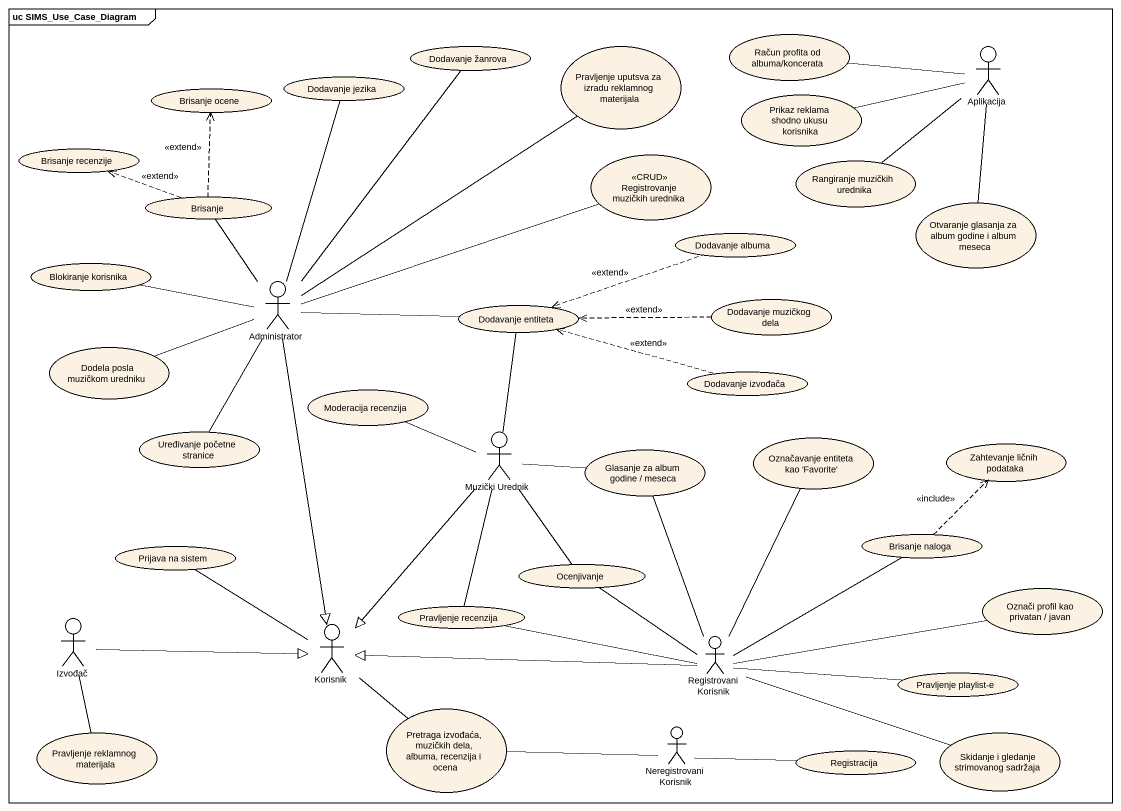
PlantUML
@startuml
mainframe uc SIMS_Use_Case_Diagram
usecase "Dodavanje žanrova" as Dodavanje_žanrova
usecase "Pravljenje uputsva za izradu reklamnog materijala" as Pravljenje_uputsva_za
usecase "Račun profita od albuma/koncerata" as Račun_profita_od_albuma
actor Aplikacija
usecase "Brisanje ocene" as Brisanje_ocene
usecase "Dodavanje jezika" as Dodavanje_jezika
usecase "Prikaz reklama shodno ukusu korisnika" as Prikaz_reklama_shodno_ukusu
usecase "Brisanje recenzije" as Brisanje_recenzije
usecase "<<CRUD>> Registrovanje muzičkih urednika" as CRUD_Registrovanje_muzičkih
usecase "Rangiranje muzičkih urednika" as Rangiranje_muzičkih_urednika
usecase Brisanje
usecase "Otvaranje glasanja za album godine i album meseca" as Otvaranje_glasanja_za_album
usecase "Dodavanje albuma" as Dodavanje_albuma
usecase "Blokiranje korisnika" as Blokiranje_korisnika
actor Administrator
usecase "Dodavanje muzičkog dela" as Dodavanje_muzičkog_dela
usecase "Dodavanje entiteta" as Dodavanje_entiteta
usecase "Dodela posla muzičkom uredniku" as Dodela_posla_muzičkom
usecase "Dodavanje izvođača" as Dodavanje_izvođača
usecase "Moderacija recenzija" as Moderacija_recenzija
usecase "Uređivanje početne stranice" as Uređivanje_početne_stranice
actor "Muzički Urednik" as Muzički_Urednik
usecase "Glasanje za album godine / meseca" as Glasanje_za_album_godine
usecase "Označavanje entiteta kao 'Favorite'" as Označavanje_entiteta_kao
usecase "Zahtevanje ličnih podataka" as Zahtevanje_ličnih_podataka
usecase "Prijava na sistem" as Prijava_na_sistem
usecase Ocenjivanje
usecase "Brisanje naloga" as Brisanje_naloga
usecase "Pravljenje recenzija" as Pravljenje_recenzija
usecase "Označi profil kao privatan / javan" as Označi_profil_kao_privatan
actor Izvođač
actor Korisnik
actor "Registrovani Korisnik" as Registrovani_Korisnik
usecase "Pravljenje playlist-e" as Pravljenje_playlist_e
usecase "Pretraga izvođaća, muzičkih dela, albuma, recenzija i ocena" as Pretraga_izvođaća_muzičkih
usecase "Pravljenje reklamnog materijala" as Pravljenje_reklamnog
actor "Neregistrovani Korisnik" as Neregistrovani_Korisnik
usecase Registracija
usecase "Skidanje i gledanje strimovanog sadržaja" as Skidanje_i_gledanje
Dodavanje_žanrova -- Administrator
Pravljenje_uputsva_za -- Administrator
Račun_profita_od_albuma -right- Aplikacija
Aplikacija -- Rangiranje_muzičkih_urednika
Aplikacija -- Otvaranje_glasanja_za_album
Dodavanje_jezika -- Administrator
Prikaz_reklama_shodno_ukusu -right- Aplikacija
Brisanje .up.> Brisanje_ocene : <<extend>>
Brisanje .left.> Brisanje_recenzije : <<extend>>
Brisanje -- Administrator
Dodavanje_albuma .left.> Dodavanje_entiteta : <<extend>>
Administrator -right- CRUD_Registrovanje_muzičkih
Administrator -left- Blokiranje_korisnika
Administrator -right- Dodavanje_entiteta
Administrator -left- Dodela_posla_muzičkom
Administrator -- Uređivanje_početne_stranice
Administrator --|> Korisnik
Dodavanje_muzičkog_dela .left.> Dodavanje_entiteta : <<extend>>
Dodavanje_izvođača .left.> Dodavanje_entiteta : <<extend>>
Muzički_Urednik -up- Dodavanje_entiteta
Muzički_Urednik -left- Moderacija_recenzija
Muzički_Urednik -right- Glasanje_za_album_godine
Muzički_Urednik -- Ocenjivanje
Muzički_Urednik -- Pravljenje_recenzija
Muzički_Urednik --|> Korisnik
Glasanje_za_album_godine -- Registrovani_Korisnik
Ocenjivanje -- Registrovani_Korisnik
Brisanje_naloga .up.> Zahtevanje_ličnih_podataka : <<include>>
Pravljenje_recenzija -right- Registrovani_Korisnik
Izvođač -right-|> Korisnik
Korisnik -up- Prijava_na_sistem
Korisnik -- Pretraga_izvođaća_muzičkih
Registrovani_Korisnik -up- Označavanje_entiteta_kao
Registrovani_Korisnik -right- Brisanje_naloga
Registrovani_Korisnik -right- Označi_profil_kao_privatan
Registrovani_Korisnik -left-|> Korisnik
Registrovani_Korisnik -right- Skidanje_i_gledanje
Pravljenje_playlist_e -left- Registrovani_Korisnik
Pravljenje_reklamnog -up- Izvođač
Neregistrovani_Korisnik -left- Pretraga_izvođaća_muzičkih
Neregistrovani_Korisnik -right- Registracija
@enduml
